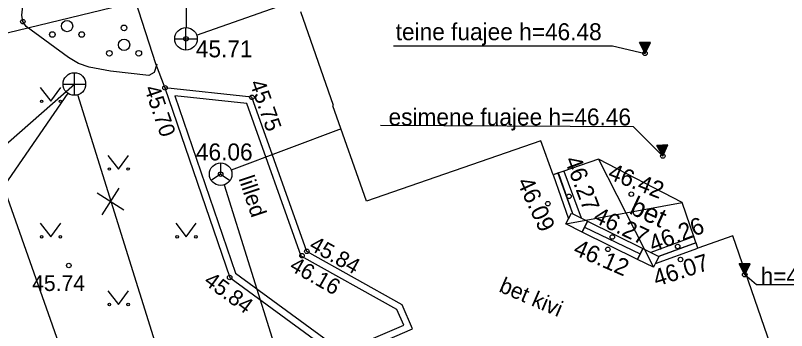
# Model space of a CAD drawing. Extents: x 641848 to 642067, y 6456098 to 6456256.
# Drawn here: x 641944.44 to 641978.58, y 6456181.85 to 6456195.8 of the extents above; entities that cross this region are included whole.
import ezdxf

# ---------------------------------------------------------------- set-up
doc = ezdxf.new("R2010")
doc.units = 0
for name, color, linetype in [('ABIJOONIS', 7, 'Continuous'), ('HALJASTUS', 7, 'Continuous'), ('HOONE', 7, 'Continuous'), ('HOONEDET', 7, 'Continuous'), ('KKAEV', 7, 'Continuous'), ('KORGUS', 7, 'Continuous'), ('KTRASS', 7, 'Continuous'), ('RAJATIS', 7, 'Continuous'), ('SIKAEV', 7, 'Continuous'), ('SITRASS', 7, 'Continuous'), ('TEE', 7, 'Continuous')]:
    doc.layers.add(name, color=color, linetype=linetype)

msp = doc.modelspace()

# ---------------------------------------------------------------- linework, layer by layer
at = {"layer": 'ABIJOONIS'}
msp.add_line((641927.043, 6456175.11), (641947.048, 6456192.765), dxfattribs=at)
at = {"layer": 'HALJASTUS'}
for p, q in [((641945.537, 6456192.607), (641946, 6456192)), ((641946, 6456192), (641946.446, 6456192.607)), ((641948.537, 6456189.607), (641949, 6456189)), ((641949, 6456189), (641949.446, 6456189.607)), ((641945.537, 6456186.607), (641946, 6456186)), ((641946, 6456186), (641946.446, 6456186.607)), ((641951.537, 6456186.607), (641952, 6456186)), ((641952, 6456186), (641952.446, 6456186.607)), ((641948.537, 6456183.607), (641949, 6456183)), ((641949, 6456183), (641949.446, 6456183.607))]:
    msp.add_line(p, q, dxfattribs=at)
msp.add_lwpolyline([(641950.695, 6456193.64), (641950.578, 6456193.28), (641950.345, 6456193.139), (641948.647, 6456193.33), (641947.706, 6456193.507), (641947.227, 6456193.671), (641946.789, 6456193.936), (641944.917, 6456195.308), (641944.769, 6456195.527), (641944.719, 6456195.819), (641945.263, 6456200.735), (641945.452, 6456201.028), (641945.655, 6456203.833), (641946.776, 6456207.229), (641950.168, 6456208.174), (641950.747, 6456208.335)], dxfattribs=at)
for centre, radius in [((641946.724, 6456195.333), 0.25), ((641949.248, 6456195.25), 0.125), ((641946.074, 6456194.958), 0.125), ((641947.374, 6456194.958), 0.125), ((641949.248, 6456194.5), 0.25), ((641948.598, 6456194.125), 0.125), ((641949.898, 6456194.125), 0.125), ((641945.599, 6456192), 0.055), ((641946.428, 6456192), 0.055), ((641948.599, 6456189), 0.055), ((641949.428, 6456189), 0.055), ((641945.599, 6456186), 0.055), ((641946.428, 6456186), 0.055), ((641951.599, 6456186), 0.055), ((641952.428, 6456186), 0.055), ((641948.599, 6456183), 0.055), ((641949.428, 6456183), 0.055)]:
    msp.add_circle(centre, radius, dxfattribs=at)
at = {"layer": 'HOONE'}
for points in [[(641984.62, 6456181.27), (641978.56, 6456179.201), (641978.48, 6456179.443), (641978.597, 6456179.483), (641978.267, 6456180.449), (641978.15, 6456180.408), (641976.197, 6456186.049), (641974.657, 6456185.502), (641973.961, 6456187.515), (641970.25, 6456189.439), (641968.241, 6456188.744), (641967.704, 6456190.253), (641959.985, 6456187.584), (641958.493, 6456191.799), (641958.523, 6456191.81), (641957.073, 6456195.959)], [(641970.25, 6456189.439), (641972.687, 6456184.649)], [(641968.725, 6456188.912), (641969.486, 6456186.834)], [(641968.926, 6456186.796), (641969.053, 6456187.05), (641969.112, 6456187.021), (641968.477, 6456188.826), (641968.241, 6456188.744), (641968.926, 6456186.796)], [(641968.449, 6456188.816), (641969.097, 6456187.029)], [(641968.813, 6456186.569), (641973.961, 6456187.515)], [(641969.53, 6456186.211), (641968.813, 6456186.569), (641969.053, 6456187.05), (641969.77, 6456186.692), (641969.53, 6456186.211)], [(641972.219, 6456185.482), (641971.98, 6456185), (641969.53, 6456186.211), (641969.77, 6456186.692), (641972.219, 6456185.482)], [(641969.636, 6456186.423), (641972.102, 6456185.245)], [(641974.482, 6456186.008), (641972.57, 6456185.308)], [(641972.219, 6456185.482), (641972.926, 6456185.131), (641972.687, 6456184.649), (641971.98, 6456185), (641972.219, 6456185.482)], [(641974.657, 6456185.502), (641974.576, 6456185.738), (641972.92, 6456185.134), (641972.92, 6456185.134), (641972.926, 6456185.131), (641972.769, 6456184.814), (641974.657, 6456185.502)], [(641972.917, 6456185.136), (641974.574, 6456185.742)]]:
    msp.add_lwpolyline(points, dxfattribs=at)
at = {"layer": 'HOONEDET'}
for p, q in [((641972.314, 6456194.123), (641972.067, 6456194.61)), ((641972.56, 6456194.61), (641972.067, 6456194.61)), ((641972.076, 6456194.594), (641972.42, 6456194.332)), ((641972.095, 6456194.61), (641972.431, 6456194.355)), ((641972.102, 6456194.543), (641972.408, 6456194.309)), ((641972.128, 6456194.491), (641972.397, 6456194.287)), ((641972.137, 6456194.61), (641972.442, 6456194.377)), ((641972.154, 6456194.44), (641972.385, 6456194.264)), ((641972.178, 6456194.61), (641972.454, 6456194.4)), ((641972.179, 6456194.389), (641972.374, 6456194.241)), ((641972.205, 6456194.338), (641972.362, 6456194.219)), ((641972.219, 6456194.61), (641972.465, 6456194.423)), ((641972.26, 6456194.61), (641972.477, 6456194.445)), ((641972.302, 6456194.61), (641972.488, 6456194.468)), ((641972.314, 6456194.123), (641972.56, 6456194.61)), ((641972.343, 6456194.61), (641972.5, 6456194.491)), ((641972.384, 6456194.61), (641972.511, 6456194.513)), ((641972.425, 6456194.61), (641972.523, 6456194.536)), ((641972.467, 6456194.61), (641972.534, 6456194.559)), ((641972.508, 6456194.61), (641972.546, 6456194.582)), ((641972.549, 6456194.61), (641972.557, 6456194.604)), ((641972.231, 6456194.287), (641972.351, 6456194.196)), ((641972.257, 6456194.236), (641972.339, 6456194.173)), ((641972.283, 6456194.185), (641972.328, 6456194.151)), ((641972.309, 6456194.133), (641972.316, 6456194.128)), ((641973.32, 6456190.075), (641972.828, 6456190.048)), ((641973.101, 6456189.575), (641972.828, 6456190.048)), ((641972.837, 6456190.031), (641973.195, 6456189.789)), ((641972.856, 6456190.049), (641973.205, 6456189.812)), ((641972.866, 6456189.982), (641973.185, 6456189.766)), ((641972.895, 6456189.932), (641973.175, 6456189.743)), ((641972.897, 6456190.051), (641973.215, 6456189.836)), ((641972.938, 6456190.054), (641973.226, 6456189.859)), ((641972.979, 6456190.056), (641973.236, 6456189.882)), ((641973.021, 6456190.058), (641973.246, 6456189.905)), ((641973.062, 6456190.061), (641973.256, 6456189.929)), ((641973.101, 6456189.575), (641973.32, 6456190.075)), ((641973.103, 6456190.063), (641973.266, 6456189.952)), ((641973.144, 6456190.065), (641973.277, 6456189.975)), ((641973.185, 6456190.067), (641973.287, 6456189.999)), ((641973.227, 6456190.07), (641973.297, 6456190.022)), ((641973.268, 6456190.072), (641973.307, 6456190.045)), ((641973.309, 6456190.074), (641973.318, 6456190.068)), ((641972.923, 6456189.883), (641973.164, 6456189.719)), ((641972.952, 6456189.833), (641973.154, 6456189.696)), ((641972.981, 6456189.783), (641973.144, 6456189.673)), ((641973.009, 6456189.734), (641973.134, 6456189.649)), ((641973.038, 6456189.684), (641973.123, 6456189.626)), ((641973.067, 6456189.634), (641973.113, 6456189.603)), ((641973.095, 6456189.585), (641973.103, 6456189.58)), ((641976.727, 6456184.322), (641976.481, 6456184.809)), ((641976.973, 6456184.809), (641976.481, 6456184.809)), ((641976.489, 6456184.792), (641976.833, 6456184.531)), ((641976.508, 6456184.809), (641976.844, 6456184.553)), ((641976.55, 6456184.809), (641976.856, 6456184.576)), ((641976.591, 6456184.809), (641976.867, 6456184.599)), ((641976.632, 6456184.809), (641976.879, 6456184.621)), ((641976.673, 6456184.809), (641976.89, 6456184.644)), ((641976.715, 6456184.809), (641976.901, 6456184.667)), ((641976.727, 6456184.322), (641976.973, 6456184.809)), ((641976.756, 6456184.809), (641976.913, 6456184.689)), ((641976.797, 6456184.809), (641976.924, 6456184.712)), ((641976.838, 6456184.809), (641976.936, 6456184.735)), ((641976.88, 6456184.809), (641976.947, 6456184.757)), ((641976.921, 6456184.809), (641976.959, 6456184.78)), ((641976.962, 6456184.809), (641976.97, 6456184.803)), ((641976.515, 6456184.741), (641976.821, 6456184.508)), ((641976.541, 6456184.69), (641976.81, 6456184.485)), ((641976.567, 6456184.639), (641976.798, 6456184.463)), ((641976.592, 6456184.588), (641976.787, 6456184.44)), ((641976.618, 6456184.537), (641976.775, 6456184.417)), ((641976.644, 6456184.485), (641976.764, 6456184.395)), ((641976.67, 6456184.434), (641976.752, 6456184.372)), ((641976.696, 6456184.383), (641976.741, 6456184.349)), ((641976.722, 6456184.332), (641976.729, 6456184.326))]:
    msp.add_line(p, q, dxfattribs=at)
at = {"layer": 'KKAEV'}
for p, q in [((641951.99, 6456194.264), (641951.99, 6456195.264)), ((641951.49, 6456194.764), (641952.49, 6456194.764)), ((641947.048, 6456192.265), (641947.048, 6456193.265)), ((641946.548, 6456192.765), (641947.548, 6456192.765))]:
    msp.add_line(p, q, dxfattribs=at)
for centre in [(641951.99, 6456194.764), (641947.048, 6456192.765)]:
    msp.add_circle(centre, 0.5, dxfattribs=at)
at = {"layer": 'KORGUS'}
for points in [[(641961.179, 6456194.456), (641970.876, 6456194.456), (641972.314, 6456194.123)], [(641973.101, 6456189.575), (641971.797, 6456190.868), (641960.597, 6456190.93)], [(641980.771, 6456183.867), (641977.245, 6456183.867), (641976.727, 6456184.322)]]:
    msp.add_lwpolyline(points, dxfattribs=at)
for centre in [(641944.769, 6456195.527), (641951.99, 6456194.764), (641972.314, 6456194.123), (641951.058, 6456192.597), (641954.909, 6456192.177), (641973.101, 6456189.575), (641953.525, 6456188.771), (641968.948, 6456187.793), (641971.704, 6456187.89), (641968.01, 6456187.468), (641970.866, 6456185.993), (641970.669, 6456185.442), (641973.76, 6456185.574), (641957.128, 6456185.164), (641957.338, 6456185.354), (641946.801, 6456184.729), (641973.883, 6456184.992), (641953.925, 6456184.199), (641976.727, 6456184.322)]:
    msp.add_circle(centre, 0.1, dxfattribs=at)
at = {"layer": 'KTRASS'}
for p, q in [((641942.187, 6456194.585), (641951.515, 6456196.841)), ((641951.998, 6456196.459), (641951.993, 6456195.264)), ((641952.462, 6456194.93), (641956.874, 6456196.485)), ((641955.068, 6456156.689), (641941.866, 6456194.005)), ((641948.059, 6456187.942), (641949.24, 6456187.19)), ((641948.274, 6456186.975), (641949.025, 6456188.156))]:
    msp.add_line(p, q, dxfattribs=at)
for points in [[(641946.764, 6456192.353), (641926.825, 6456163.416)], [(641952.69, 6456174.722), (641947.197, 6456192.288)]]:
    msp.add_lwpolyline(points, dxfattribs=at)
at = {"layer": 'RAJATIS'}
for points in [[(641951.058, 6456192.597), (641953.925, 6456184.199), (641958.884, 6456180.571), (641962.025, 6456181.93), (641961.562, 6456182.992), (641957.338, 6456185.354), (641954.909, 6456192.177)], [(641951.494, 6456192.248), (641954.178, 6456184.385), (641958.923, 6456180.915), (641961.63, 6456182.086), (641961.327, 6456182.779), (641957.093, 6456185.147), (641954.689, 6456191.899)]]:
    msp.add_lwpolyline(points, close=True, dxfattribs=at)
at = {"layer": 'SIKAEV'}
for p, q in [((641953.525, 6456189.271), (641953.525, 6456188.771)), ((641953.525, 6456188.771), (641953.11, 6456188.496)), ((641953.525, 6456188.771), (641953.94, 6456188.496))]:
    msp.add_line(p, q, dxfattribs=at)
msp.add_circle((641953.525, 6456188.771), 0.5, dxfattribs=at)
at = {"layer": 'SITRASS'}
for p, q in [((641958.864, 6456190.779), (641953.993, 6456188.947)), ((641953.675, 6456188.294), (641956.804, 6456178.321))]:
    msp.add_line(p, q, dxfattribs=at)
at = {"layer": 'TEE'}
msp.add_lwpolyline([(641959.604, 6456209.752), (641959.547, 6456209.74), (641959.422, 6456210.092), (641954.619, 6456208.432), (641949.762, 6456206.683), (641947.797, 6456202.51), (641950.64, 6456193.676), (641951.058, 6456192.597)], dxfattribs=at)

# ---------------------------------------------------------------- texts
at = {"layer": 'HALJASTUS'}
msp.add_text('lilled', height=0.7, rotation=288.4349, dxfattribs=at).set_placement((641954.312, 6456188.583))
at = {"layer": 'KORGUS'}
for s, height, p in [('teine fuajee h=46.48', 0.75, (641961.275, 6456194.706)), ('45.71', 0.75, (641952.427, 6456193.948)), ('esimene fuajee h=46.46', 0.75, (641960.958, 6456190.932)), ('46.06', 0.75, (641952.429, 6456189.383)), ('h=46.41', 0.75, (641977.431, 6456183.887)), (' 45.74', 0.7, (641944.917, 6456183.6))]:
    msp.add_text(s, height=height, dxfattribs=at).set_placement(p)
for s, height, rotation, p in [(' 45.70', 0.7, 288.8494, (641950.049, 6456192.823)), (' 45.75', 0.7, 289.5958, (641954.71, 6456193.058)), ('46.27', 0.75, 290.5665, (641968.741, 6456189.409)), ('46.42', 0.75, 338.6496, (641970.623, 6456188.581)), ('46.09', 0.75, 294.8421, (641966.627, 6456188.426)), ('46.27', 0.75, 334.7615, (641969.97, 6456186.679)), ('46.26', 0.75, 21.1516, (641972.664, 6456185.302)), (' 45.84', 0.7, 330.7867, (641957.167, 6456185.588)), ('46.12', 0.75, 336.5245, (641969.088, 6456185.235)), ('46.07', 0.75, 17.7669, (641972.817, 6456183.788)), (' 46.16', 0.7, 330.4109, (641956.298, 6456184.679)), (' 45.84', 0.7, 323.8108, (641952.525, 6456184.092))]:
    msp.add_text(s, height=height, rotation=rotation, dxfattribs=at).set_placement(p)
at = {"layer": 'TEE'}
for s, height, rotation, p in [('bet', 0.85, 335.2135, (641971.571, 6456187.051)), ('bet kivi', 0.7, 336.6823, (641965.803, 6456183.59))]:
    msp.add_text(s, height=height, rotation=rotation, dxfattribs=at).set_placement(p)

doc.saveas('drawing.dxf')
